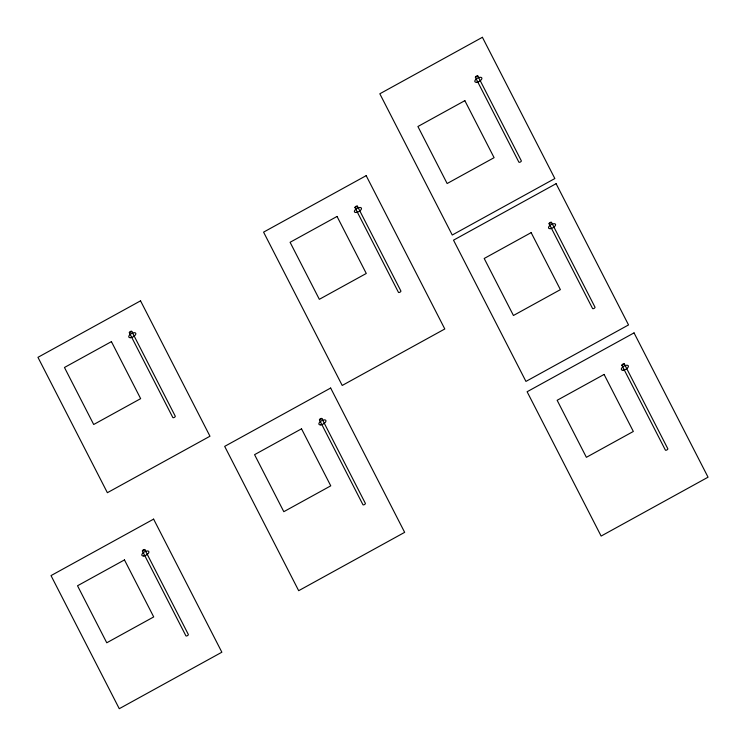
<?xml version="1.0" encoding="UTF-8"?>
<svg xmlns="http://www.w3.org/2000/svg" width="746" height="746" viewBox="0 0 746 746"><rect width="100%" height="100%" fill="white"/><g stroke="black" fill="none" stroke-linecap="round" stroke-linejoin="round"><path stroke-width="1.12" d="M475.416 77.379L477.85 76.045L521.295 160.763A1.389 0.643 -29.3 0 1 520.372 162.013A1.389 0.643 -29.3 0 1 518.862 162.106L475.416 77.379A1.389 0.643 -29.3 0 1 476.34 76.139A1.389 0.643 -29.3 0 1 477.85 76.045M354.993 207.584L357.427 206.241L400.872 290.968A1.389 0.643 -29.3 0 1 399.949 292.208A1.389 0.643 -29.3 0 1 398.439 292.311L354.993 207.584A1.389 0.643 -29.3 0 1 355.917 206.344A1.389 0.643 -29.3 0 1 357.427 206.241M129.366 332.772L131.8 331.429L175.245 416.156A1.389 0.643 -29.3 0 1 174.322 417.396A1.389 0.643 -29.3 0 1 172.811 417.49L129.366 332.772A1.389 0.643 -29.3 0 1 130.289 331.522A1.389 0.643 -29.3 0 1 131.8 331.429M549.103 223.772L551.536 222.429L594.982 307.147A1.389 0.643 -29.3 0 1 594.058 308.396A1.389 0.643 -29.3 0 1 592.548 308.49L549.103 223.772A1.389 0.643 -29.3 0 1 550.026 222.522A1.389 0.643 -29.3 0 1 551.536 222.429M319.475 419.961L321.908 418.618L365.353 503.345A1.389 0.643 -29.3 0 1 364.43 504.585A1.389 0.643 -29.3 0 1 362.92 504.678L319.475 419.961A1.389 0.643 -29.3 0 1 320.398 418.711A1.389 0.643 -29.3 0 1 321.908 418.618M142.43 551.052L144.864 549.718L188.309 634.436A1.389 0.643 -29.3 0 1 187.386 635.685A1.389 0.643 -29.3 0 1 185.875 635.779L142.43 551.052A1.389 0.643 -29.3 0 1 143.353 549.811A1.389 0.643 -29.3 0 1 144.864 549.718M621.922 365.335L624.355 363.992L667.801 448.71A1.389 0.643 -29.3 0 1 666.877 449.959A1.389 0.643 -29.3 0 1 665.367 450.052L621.922 365.335A1.389 0.643 -29.3 0 1 622.835 364.085A1.389 0.643 -29.3 0 1 624.355 363.992M482.41 37.3L379.826 93.782L452.253 235.027L554.847 178.546L482.41 37.3M464.851 100.663L417.909 126.512L447.143 183.525L494.094 157.676L464.851 100.663M366.174 175.655L263.58 232.137L342.209 385.458L444.803 328.977L366.174 175.655M140.546 300.843L37.953 357.325L107.377 492.705L209.971 436.224L140.546 300.843M337.043 216.452L290.091 242.291L319.335 299.314L366.277 273.465L337.043 216.452M111.415 341.631L64.464 367.48L93.698 424.502L140.649 398.653L111.415 341.631M556.096 183.684L453.512 240.165L525.939 381.411L628.533 324.93L556.096 183.684M531.152 232.631L484.201 258.48L513.435 315.493L560.386 289.644L531.152 232.631M330.655 388.032L224.677 446.378L298.68 590.692L404.658 532.346L330.655 388.032M301.524 428.819L254.572 454.668L283.806 511.691L330.758 485.842L301.524 428.819M153.611 519.123L51.017 575.604L119.267 708.7L221.86 652.218L153.611 519.123M124.47 559.92L77.528 585.769L106.762 642.782L153.713 616.933L124.47 559.92M634.044 332.884L527.114 391.743L601.127 536.066L708.047 477.198L634.044 332.884M604.092 374.445L557.15 400.294L586.384 457.317L633.335 431.468L604.092 374.445M476.675 82.293A3.972 1.846 -29.3 0 0 481.925 78.246A3.972 1.846 -29.3 0 0 476.461 78.834A3.972 1.846 -29.3 0 0 476.675 82.293M550.362 228.677A3.972 1.846 -29.3 0 0 555.611 224.639A3.972 1.846 -29.3 0 0 550.147 225.227A3.972 1.846 -29.3 0 0 550.362 228.677M623.171 370.24A3.972 1.846 -29.3 0 0 628.43 366.202A3.972 1.846 -29.3 0 0 622.957 366.79A3.972 1.846 -29.3 0 0 623.171 370.24M143.689 555.966A3.972 1.846 -29.3 0 0 148.939 551.919A3.972 1.846 -29.3 0 0 143.474 552.506A3.972 1.846 -29.3 0 0 143.689 555.966M320.733 424.875A3.972 1.846 -29.3 0 0 325.993 420.828A3.972 1.846 -29.3 0 0 320.519 421.415A3.972 1.846 -29.3 0 0 320.733 424.875M130.625 337.686A3.972 1.846 -29.3 0 0 135.875 333.639A3.972 1.846 -29.3 0 0 130.41 334.227A3.972 1.846 -29.3 0 0 130.625 337.686M356.252 212.498A3.972 1.846 -29.3 0 0 361.512 208.451A3.972 1.846 -29.3 0 0 356.038 209.039A3.972 1.846 -29.3 0 0 356.252 212.498"/></g></svg>
